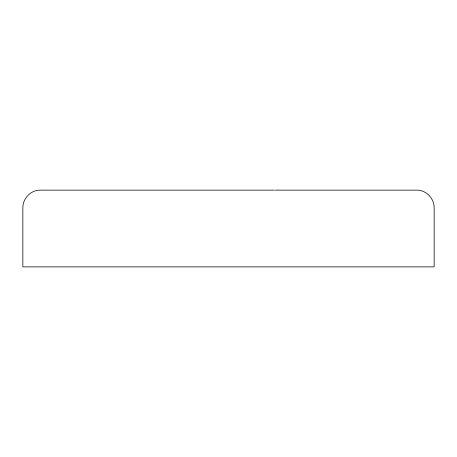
<?xml version="1.0" encoding="UTF-8"?>
<svg xmlns="http://www.w3.org/2000/svg" width="457" height="457" viewBox="0 0 457 457"><rect width="100%" height="100%" fill="white"/><g stroke="black" fill="none" stroke-linecap="round" stroke-linejoin="round"><path stroke-width="0.69" d="M274.4 190.123L40.319 190.123C30.876 189.952 22.639 198.504 22.85 207.889L22.85 266.877L434.15 266.877L434.15 207.889C434.361 198.504 426.118 189.941 416.664 190.123L275.297 190.123"/></g></svg>
